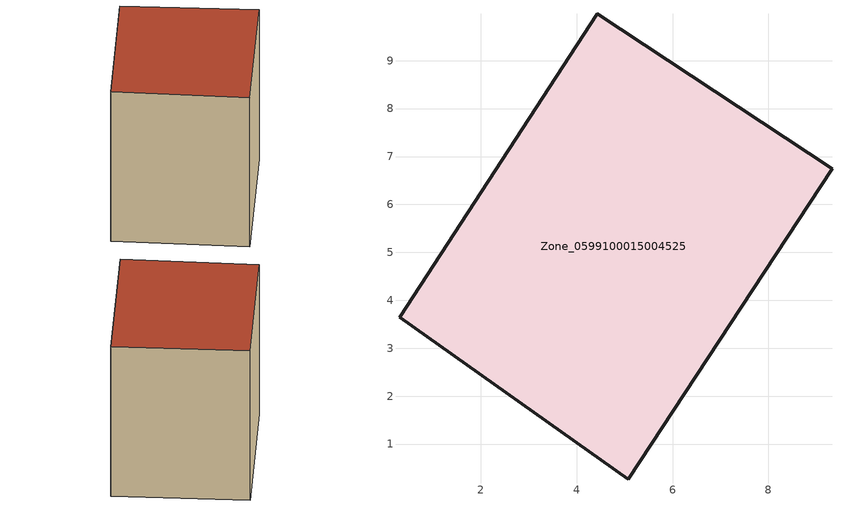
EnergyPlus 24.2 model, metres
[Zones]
Zone_0599100015004525
 floor ground (C_G): 5.08,0.27 0.3,3.65 4.43,9.97 9.33,6.75 z0.76
 wall outside (C_F): 0.3,3.65 5.08,0.27 9.33,6.75 4.43,9.97 0.3,3.65 z0.76:7.88
 roof outside (C_R): 9.33,6.75 4.43,9.97 0.3,3.65 5.08,0.27 z7.88
[BUILDING]
Pand.0599100015004525: North Axis=0; Terrain=City; Loads Convergence Tolerance Value=0.04; Temperature Convergence Tolerance Value=0.4; Solar Distribution=FullExterior; Maximum Number of Warmup Days=25; Minimum Number of Warmup Days=1
[Site:Location]
Rotterdam.The.Hague.AP_ZH_NLD Design_Conditions: Latitude=51.96; Longitude=4.45; Time Zone=1; Elevation=-4.5
[SITE:GROUNDTEMPERATURE:BUILDINGSURFACE]
18, 18, 18, 18, 18, 18, 18, 18, 18, 18, 18, 18
[MATERIAL] Thermal Absorptance=0.9; Solar Absorptance=0.7; Visible Absorptance=0.7
Name | Roughness | Thickness | Conductivity | Density | Specific Heat
G.TC.1965-1974 | MediumSmooth | 0.15 | 0.882353 | 540 | 1210
F.TC.1965-1974 | Rough | 0.3 | 0.697674 | 1920 | 840
R.TC.1965-1974 | MediumRough | 0.2 | 0.232558 | 1500 | 1000
[CONSTRUCTION]
C_G: G.TC.1965-1974
C_F: F.TC.1965-1974
C_R: R.TC.1965-1974
[ZONE]
Zone_0599100015004525: Type=1; Multiplier=1; Ceiling Height=Autocalculate; Volume=Autocalculate; Floor Area=autocalculate; Part of Total Floor Area=Yes
[ZONEINFILTRATION:DESIGNFLOWRATE]
Infil_Zone_0599100015004525: Zone or ZoneList or Space or SpaceList=Zone_0599100015004525; Schedule=AlwaysOn; Design Flow Rate Calculation Method=Flow/Area; Flow Rate per Floor Area=0.003; Constant Term Coefficient=1; Temperature Term Coefficient=0; Velocity Term Coefficient=0; Velocity Squared Term Coefficient=0
[HVACTEMPLATE:ZONE:IDEALLOADSAIRSYSTEM]
Zone_0599100015004525: Maximum Heating Supply Air Temperature=50; Minimum Cooling Supply Air Temperature=13; Maximum Heating Supply Air Humidity Ratio=0.0156; Minimum Cooling Supply Air Humidity Ratio=0.0077; Heating Limit=NoLimit; Cooling Limit=NoLimit; Dehumidification Control Type=ConstantSensibleHeatRatio; Cooling Sensible Heat Ratio=0.7; Dehumidification Setpoint=60; Humidification Control Type=None; Humidification Setpoint=30; Outdoor Air Method=None; Outdoor Air Flow Rate per Person=0.00944; Outdoor Air Flow Rate per Zone Floor Area=0; Outdoor Air Flow Rate per Zone=0; Demand Controlled Ventilation Type=None; Outdoor Air Economizer Type=NoEconomizer; Heat Recovery Type=None; Sensible Heat Recovery Effectiveness=0.7; Latent Heat Recovery Effectiveness=0.65
[ZONECONTROL:THERMOSTAT]
ThermostatControl_Zone_0599100015004525: Zone or ZoneList=Zone_0599100015004525; Control Type Schedule=DualSetpointControlType; Control 1=Thermostat_Zone_0599100015004525; Temperature Difference Between Cutout And Setpoint=0
[THERMOSTATSETPOINT:DUALSETPOINT]
Thermostat_Zone_0599100015004525: Heating Setpoint Temperature Schedule=HeatingSetpoint_Zone_0599100015004525; Cooling Setpoint Temperature Schedule=CoolingSetpoint_Zone_0599100015004525
[SCHEDULE:COMPACT]
HeatingSetpoint_Zone_0599100015004525: Through: 12/31, For: AllDays, Until: 24:00, 21
CoolingSetpoint_Zone_0599100015004525: Through: 12/31, For: AllDays, Until: 24:00, 24
DualSetpointControlType: Through: 12/31, For: AllDays, Until: 24:00, 4
AlwaysOn: Through: 12/31, For: AllDays, Until: 24:00, 1
